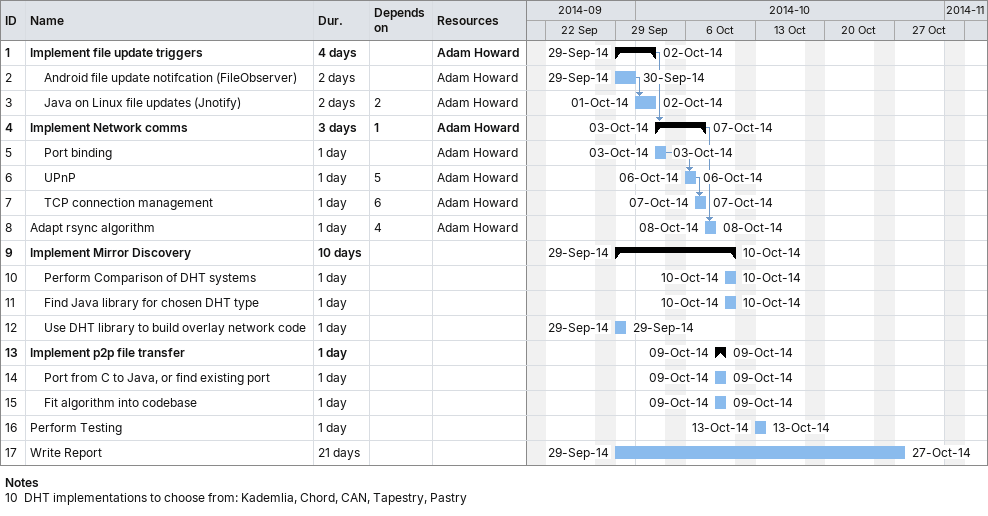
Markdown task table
| ID | Level | Task | Duration | Start | Finish | Predecessors | Resources |
|---|---|---|---|---|---|---|---|
| 1 | 1 | **Implement file update triggers** | 4d | 2014-09-29 | 2014-10-02 |  | Adam Howard |
| 2 | 2 | Android file update notifcation (FileObserver) | 2d | 2014-09-29 | 2014-09-30 |  | Adam Howard |
| 3 | 2 | Java on Linux file updates (Jnotify) | 2d | 2014-10-01 | 2014-10-02 | 2 | Adam Howard |
| 4 | 1 | **Implement Network comms** | 3d | 2014-10-03 | 2014-10-07 | 1 | Adam Howard |
| 5 | 2 | Port binding | 1d | 2014-10-03 | 2014-10-03 |  | Adam Howard |
| 6 | 2 | UPnP | 1d | 2014-10-06 | 2014-10-06 | 5 | Adam Howard |
| 7 | 2 | TCP connection management | 1d | 2014-10-07 | 2014-10-07 | 6 | Adam Howard |
| 8 | 1 | Adapt rsync algorithm | 1d | 2014-10-08 | 2014-10-08 | 4 | Adam Howard |
| 9 | 1 | **Implement Mirror Discovery** | 10d | 2014-09-29 | 2014-10-10 |  |  |
| 10 | 2 | Perform Comparison of DHT systems | 1d | 2014-10-10 | 2014-10-10 |  |  |
| 11 | 2 | Find Java library for chosen DHT type | 1d | 2014-10-10 | 2014-10-10 |  |  |
| 12 | 2 | Use DHT library to build overlay network code | 1d | 2014-09-29 | 2014-09-29 |  |  |
| 13 | 1 | **Implement p2p file transfer** | 1d | 2014-10-09 | 2014-10-09 |  |  |
| 14 | 2 | Port from C to Java, or find existing port | 1d | 2014-10-09 | 2014-10-09 |  |  |
| 15 | 2 | Fit algorithm into codebase | 1d | 2014-10-09 | 2014-10-09 |  |  |
| 16 | 1 | Perform Testing | 1d | 2014-10-13 | 2014-10-13 |  |  |
| 17 | 1 | Write Report | 21d | 2014-09-29 | 2014-10-27 |  |  |

Notes
- 10: DHT implementations to choose from: Kademlia, Chord, CAN, Tapestry, Pastry
